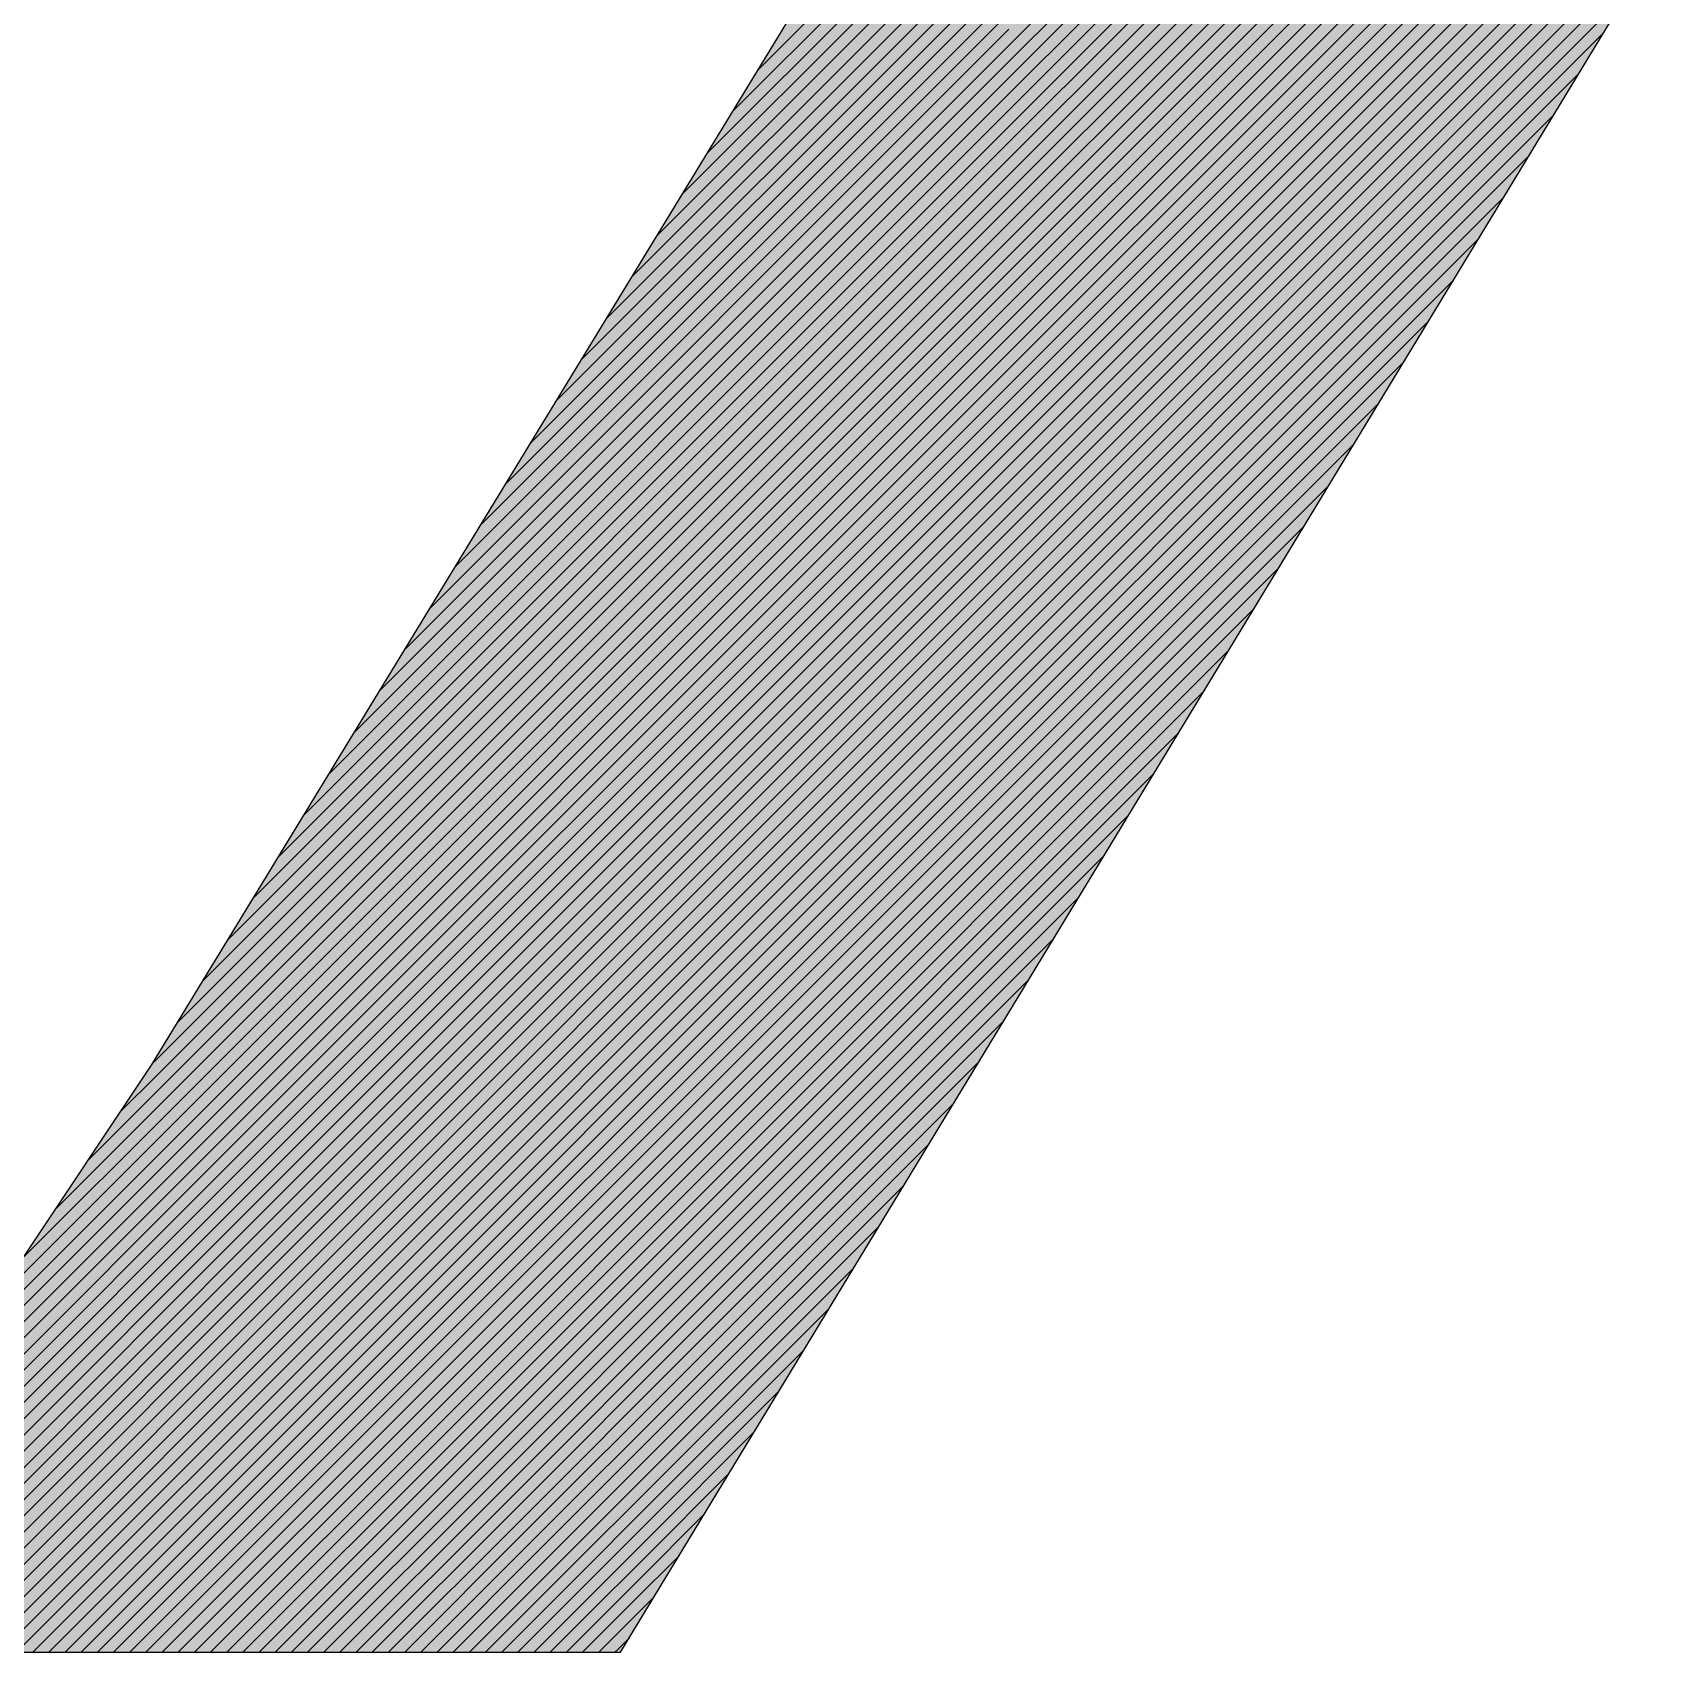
# Model space of a CAD drawing. Extents: x 0 to 7795, y 0 to 4205.
# Drawn here: x 7269.57 to 7305.34, y 741.04 to 776.45 of the extents above; entities that cross this region are included whole.
import ezdxf

# ---------------------------------------------------------------- set-up
doc = ezdxf.new("R2010")
doc.units = 0
doc.header["$MEASUREMENT"] = 0
doc.layers.add('MTH-CARIMBO-TXT1', color=1, linetype='CONTINUOUS')

msp = doc.modelspace()

# ---------------------------------------------------------------- linework, layer by layer
at = {"layer": 'MTH-CARIMBO-TXT1', "linetype": 'Continuous'}
for p, q in [((7290.808171, 776.059044), (7299.405791, 784.656664)), ((7290.585731, 775.129497), (7299.760849, 784.304615)), ((7290.696951, 775.59427), (7299.58332, 784.480639)), ((7290.363291, 774.19995), (7300.115907, 783.952566)), ((7290.474511, 774.664723), (7299.938378, 784.12859)), ((7290.14085, 773.270403), (7300.470964, 783.600517)), ((7290.25207, 773.735176), (7300.293436, 783.776541)), ((7289.91841, 772.340856), (7300.826022, 783.248468)), ((7290.02963, 772.805629), (7300.648493, 783.424492)), ((7289.69597, 771.411309), (7301.18108, 782.896419)), ((7289.80719, 771.876082), (7301.003551, 783.072443)), ((7285.414455, 775.615075), (7292.365253, 782.565873)), ((7289.47353, 770.481762), (7301.536138, 782.54437)), ((7289.58475, 770.946535), (7301.358609, 782.720395)), ((7289.251089, 769.552215), (7301.891196, 782.192321)), ((7289.362309, 770.016988), (7301.713667, 782.368346)), ((7284.862625, 774.709691), (7292.254033, 782.101099)), ((7289.028649, 768.622668), (7302.246254, 781.840272)), ((7289.139869, 769.087441), (7302.068725, 782.016297)), ((7284.310795, 773.804308), (7292.142812, 781.636326)), ((7288.806209, 767.693121), (7302.601312, 781.488223)), ((7288.917429, 768.157894), (7302.423783, 781.664248)), ((7283.758965, 772.898925), (7292.031592, 781.171552)), ((7288.583769, 766.763574), (7302.95637, 781.136174)), ((7288.694989, 767.228347), (7302.778841, 781.312199)), ((7288.361328, 765.834027), (7303.311427, 780.784126)), ((7288.472549, 766.2988), (7303.133899, 780.96015)), ((7283.207135, 771.993541), (7291.920372, 780.706779)), ((7288.138888, 764.90448), (7303.666485, 780.432077)), ((7288.250108, 765.369253), (7303.488956, 780.608101)), ((7282.655305, 771.088158), (7291.809152, 780.242005)), ((7287.916448, 763.974932), (7304.021543, 780.080028)), ((7288.027668, 764.439706), (7303.844014, 780.256052)), ((7282.103475, 770.182775), (7291.697932, 779.777232)), ((7287.694008, 763.045385), (7304.376601, 779.727979)), ((7287.805228, 763.510159), (7304.199072, 779.904003)), ((7281.551645, 769.277391), (7291.586712, 779.312458)), ((7287.471567, 762.115838), (7304.731659, 779.37593)), ((7287.582788, 762.580612), (7304.55413, 779.551954)), ((7287.249127, 761.186291), (7305.086717, 779.023881)), ((7287.360347, 761.651065), (7304.909188, 779.199905)), ((7280.999815, 768.372008), (7291.475492, 778.847685)), ((7287.137907, 760.721518), (7305.264246, 778.847857)), ((7280.447985, 767.466625), (7291.364272, 778.382911)), ((7287.026687, 760.256744), (7305.014135, 778.244193)), ((7279.896155, 766.561241), (7291.253052, 777.918138)), ((7279.344325, 765.655858), (7291.141831, 777.453364)), ((7286.915467, 759.791971), (7304.467941, 777.344445)), ((7278.792495, 764.750475), (7291.030611, 776.988591)), ((7278.240665, 763.845091), (7290.919391, 776.523817)), ((7286.804247, 759.327197), (7303.921746, 776.444697)), ((7277.688835, 762.939708), (7290.808171, 776.059044)), ((7277.137005, 762.034325), (7290.696951, 775.59427)), ((7286.693027, 758.862424), (7303.375551, 775.544949)), ((7276.585175, 761.128941), (7290.585731, 775.129497)), ((7276.033345, 760.223558), (7290.474511, 774.664723)), ((7286.581806, 758.39765), (7302.829357, 774.645201)), ((7275.481515, 759.318175), (7290.363291, 774.19995)), ((7274.929686, 758.412791), (7290.25207, 773.735176)), ((7286.470586, 757.932877), (7302.283162, 773.745453)), ((7274.377856, 757.507408), (7290.14085, 773.270403)), ((7273.826026, 756.602025), (7290.02963, 772.805629)), ((7286.359366, 757.468103), (7301.736967, 772.845705)), ((7273.274196, 755.696641), (7289.91841, 772.340856)), ((7272.722366, 754.791258), (7289.80719, 771.876082)), ((7286.248146, 757.00333), (7301.190773, 771.945957)), ((7272.170536, 753.885875), (7289.69597, 771.411309)), ((7272.315336, 753.677121), (7289.58475, 770.946535)), ((7286.136926, 756.538556), (7300.644578, 771.046208)), ((7272.472471, 753.480703), (7289.47353, 770.481762)), ((7272.629606, 753.284284), (7289.362309, 770.016988)), ((7286.025706, 756.073783), (7300.098384, 770.14646)), ((7272.786741, 753.087866), (7289.251089, 769.552215)), ((7272.943875, 752.891447), (7289.139869, 769.087441)), ((7285.914486, 755.609009), (7299.552189, 769.246712)), ((7273.10101, 752.695029), (7289.028649, 768.622668)), ((7285.803266, 755.144236), (7299.005994, 768.346964)), ((7273.258145, 752.49861), (7288.917429, 768.157894)), ((7273.41528, 752.302192), (7288.806209, 767.693121)), ((7273.572415, 752.105773), (7288.694989, 767.228347)), ((7285.692046, 754.679462), (7298.4598, 767.447216)), ((7273.72955, 751.909355), (7288.583769, 766.763574)), ((7285.580825, 754.214689), (7297.913605, 766.547468)), ((7273.886684, 751.712936), (7288.472549, 766.2988)), ((7274.043819, 751.516517), (7288.361328, 765.834027)), ((7274.200954, 751.320099), (7288.250108, 765.369253)), ((7285.469605, 753.749915), (7297.36741, 765.64772)), ((7274.358089, 751.12368), (7288.138888, 764.90448)), ((7285.358385, 753.285142), (7296.821216, 764.747972)), ((7274.515224, 750.927262), (7288.027668, 764.439706)), ((7274.672359, 750.730843), (7287.916448, 763.974932)), ((7285.247165, 752.820368), (7296.275021, 763.848224)), ((7274.829494, 750.534425), (7287.805228, 763.510159)), ((7274.986628, 750.338006), (7287.694008, 763.045385)), ((7285.135945, 752.355595), (7295.728826, 762.948476)), ((7275.143763, 750.141588), (7287.582788, 762.580612)), ((7275.300898, 749.945169), (7287.471567, 762.115838)), ((7285.024725, 751.890821), (7295.182632, 762.048728)), ((7275.458033, 749.74875), (7287.360347, 761.651065)), ((7275.615168, 749.552332), (7287.249127, 761.186291)), ((7284.913505, 751.426048), (7294.636437, 761.14898)), ((7275.772303, 749.355913), (7287.137907, 760.721518)), ((7275.929437, 749.159495), (7287.026687, 760.256744)), ((7284.802285, 750.961274), (7294.090242, 760.249232)), ((7276.086572, 748.963076), (7286.915467, 759.791971)), ((7276.243707, 748.766658), (7286.804247, 759.327197)), ((7284.691064, 750.496501), (7293.544048, 759.349484)), ((7276.400842, 748.570239), (7286.693027, 758.862424)), ((7276.557977, 748.373821), (7286.581806, 758.39765)), ((7284.579844, 750.031727), (7292.997853, 758.449736)), ((7276.715112, 748.177402), (7286.470586, 757.932877)), ((7284.468624, 749.566954), (7292.451658, 757.549988)), ((7276.872246, 747.980984), (7286.359366, 757.468103)), ((7277.029381, 747.784565), (7286.248146, 757.00333)), ((7277.186516, 747.588146), (7286.136926, 756.538556)), ((7284.357404, 749.10218), (7291.905464, 756.65024)), ((7277.343651, 747.391728), (7286.025706, 756.073783)), ((7284.246184, 748.637407), (7291.359269, 755.750492)), ((7277.500786, 747.195309), (7285.914486, 755.609009)), ((7277.657921, 746.998891), (7285.803266, 755.144236)), ((7277.815055, 746.802472), (7285.692046, 754.679462)), ((7284.134964, 748.172633), (7290.813074, 754.850744)), ((7277.97219, 746.606054), (7285.580825, 754.214689)), ((7284.023744, 747.70786), (7290.26688, 753.950995)), ((7271.46613, 752.827916), (7272.315336, 753.677121)), ((7278.129325, 746.409635), (7285.469605, 753.749915)), ((7270.051917, 750.706596), (7272.629606, 753.284284)), ((7270.759024, 751.767256), (7272.472471, 753.480703)), ((7278.28646, 746.213217), (7285.358385, 753.285142)), ((7268.637703, 748.585275), (7272.943875, 752.891447)), ((7269.34481, 749.645935), (7272.786741, 753.087866)), ((7283.912524, 747.243086), (7289.720685, 753.051247)), ((7267.22349, 746.463955), (7273.258145, 752.49861)), ((7267.930597, 747.524615), (7273.10101, 752.695029)), ((7278.443595, 746.016798), (7285.247165, 752.820368)), ((7266.516383, 745.403295), (7273.41528, 752.302192)), ((7278.60073, 745.820379), (7285.135945, 752.355595)), ((7283.801303, 746.778313), (7289.17449, 752.151499)), ((7265.102169, 743.281974), (7273.72955, 751.909355)), ((7265.809276, 744.342634), (7273.572415, 752.105773)), ((7278.757865, 745.623961), (7285.024725, 751.890821)), ((7263.687956, 741.160654), (7274.043819, 751.516517)), ((7264.395063, 742.221314), (7273.886684, 751.712936)), ((7278.914999, 745.427542), (7284.913505, 751.426048)), ((7263.917878, 741.037023), (7274.200954, 751.320099)), ((7264.271431, 741.037023), (7274.358089, 751.12368)), ((7283.690083, 746.313539), (7288.628296, 751.251751)), ((7264.624985, 741.037023), (7274.515224, 750.927262)), ((7264.978538, 741.037023), (7274.672359, 750.730843)), ((7279.072134, 745.231124), (7284.802285, 750.961274)), ((7265.332092, 741.037023), (7274.829494, 750.534425)), ((7265.685645, 741.037023), (7274.986628, 750.338006)), ((7279.229269, 745.034705), (7284.691064, 750.496501)), ((7283.578863, 745.848766), (7288.082101, 750.352003)), ((7266.039198, 741.037023), (7275.143763, 750.141588)), ((7279.386404, 744.838287), (7284.579844, 750.031727)), ((7266.392752, 741.037023), (7275.300898, 749.945169)), ((7266.746305, 741.037023), (7275.458033, 749.74875)), ((7267.099859, 741.037023), (7275.615168, 749.552332)), ((7267.453412, 741.037023), (7275.772303, 749.355913)), ((7279.543539, 744.641868), (7284.468624, 749.566954)), ((7283.467643, 745.383992), (7287.535906, 749.452255)), ((7267.806965, 741.037023), (7275.929437, 749.159495)), ((7268.160519, 741.037023), (7276.086572, 748.963076)), ((7279.700674, 744.44545), (7284.357404, 749.10218)), ((7268.514072, 741.037023), (7276.243707, 748.766658)), ((7268.867625, 741.037023), (7276.400842, 748.570239)), ((7279.857808, 744.249031), (7284.246184, 748.637407)), ((7283.356423, 744.919219), (7286.989712, 748.552507)), ((7269.221179, 741.037023), (7276.557977, 748.373821)), ((7269.574732, 741.037023), (7276.715112, 748.177402)), ((7269.928286, 741.037023), (7276.872246, 747.980984)), ((7280.014943, 744.052613), (7284.134964, 748.172633)), ((7270.281839, 741.037023), (7277.029381, 747.784565)), ((7270.635392, 741.037023), (7277.186516, 747.588146)), ((7280.172078, 743.856194), (7284.023744, 747.70786)), ((7283.245203, 744.454445), (7286.443517, 747.652759)), ((7270.988946, 741.037023), (7277.343651, 747.391728)), ((7271.342499, 741.037023), (7277.500786, 747.195309)), ((7280.329213, 743.659775), (7283.912524, 747.243086)), ((7271.696053, 741.037023), (7277.657921, 746.998891)), ((7272.049606, 741.037023), (7277.815055, 746.802472)), ((7280.486348, 743.463357), (7283.801303, 746.778313)), ((7283.133983, 743.989672), (7285.897322, 746.753011)), ((7272.403159, 741.037023), (7277.97219, 746.606054)), ((7272.756713, 741.037023), (7278.129325, 746.409635)), ((7273.110266, 741.037023), (7278.28646, 746.213217)), ((7280.643483, 743.266938), (7283.690083, 746.313539)), ((7273.46382, 741.037023), (7278.443595, 746.016798)), ((7273.817373, 741.037023), (7278.60073, 745.820379)), ((7280.800617, 743.07052), (7283.578863, 745.848766)), ((7283.022763, 743.524898), (7285.351128, 745.853263)), ((7274.170926, 741.037023), (7278.757865, 745.623961)), ((7274.52448, 741.037023), (7278.914999, 745.427542)), ((7280.957752, 742.874101), (7283.467643, 745.383992)), ((7274.878033, 741.037023), (7279.072134, 745.231124)), ((7275.231587, 741.037023), (7279.229269, 745.034705)), ((7275.58514, 741.037023), (7279.386404, 744.838287)), ((7275.938693, 741.037023), (7279.543539, 744.641868)), ((7281.114887, 742.677683), (7283.356423, 744.919219)), ((7282.911543, 743.060124), (7284.804933, 744.953515)), ((7276.292247, 741.037023), (7279.700674, 744.44545)), ((7276.6458, 741.037023), (7279.857808, 744.249031)), ((7281.272022, 742.481264), (7283.245203, 744.454445)), ((7276.999353, 741.037023), (7280.014943, 744.052613)), ((7281.429157, 742.284846), (7283.133983, 743.989672)), ((7282.800322, 742.595351), (7284.258738, 744.053767)), ((7277.352907, 741.037023), (7280.172078, 743.856194)), ((7277.70646, 741.037023), (7280.329213, 743.659775)), ((7278.060014, 741.037023), (7280.486348, 743.463357)), ((7278.413567, 741.037023), (7280.643483, 743.266938)), ((7281.586292, 742.088427), (7283.022763, 743.524898)), ((7278.76712, 741.037023), (7280.800617, 743.07052)), ((7279.120674, 741.037023), (7280.957752, 742.874101)), ((7281.743426, 741.892008), (7282.911543, 743.060124)), ((7282.689102, 742.130577), (7283.712544, 743.154019)), ((7279.474227, 741.037023), (7281.114887, 742.677683)), ((7279.827781, 741.037023), (7281.272022, 742.481264)), ((7281.900561, 741.69559), (7282.800322, 742.595351)), ((7280.181334, 741.037023), (7281.429157, 742.284846)), ((7282.057696, 741.499171), (7282.689102, 742.130577)), ((7282.577882, 741.665804), (7283.166349, 742.254271)), ((7280.534887, 741.037023), (7281.586292, 742.088427)), ((7280.888441, 741.037023), (7281.743426, 741.892008)), ((7281.241994, 741.037023), (7281.900561, 741.69559)), ((7281.595548, 741.037023), (7282.057696, 741.499171)), ((7282.214831, 741.302753), (7282.577882, 741.665804)), ((7281.949101, 741.037023), (7282.214831, 741.302753)), ((7282.302654, 741.037023), (7282.371966, 741.106334)), ((7282.371966, 741.106334), (7282.466662, 741.20103)), ((7282.466662, 741.20103), (7282.620154, 741.354523))]:
    msp.add_line(p, q, dxfattribs=at)
msp.add_lwpolyline([(7294.119795, 789.897863), (7272.160935, 753.870123), (7263.605535, 741.037023), (7282.427415, 741.037023), (7305.336875, 778.775843)], dxfattribs=at)
for points in [[(7282.427415, 741.037023), (7294.119795, 789.897863), (7272.160935, 753.870123)], [(7294.119795, 789.897863), (7282.427415, 741.037023), (7305.336875, 778.775843)], [(7263.605535, 741.037023), (7282.427415, 741.037023), (7272.160935, 753.870123)]]:
    msp.add_solid(points, dxfattribs=at)

doc.saveas('drawing.dxf')
